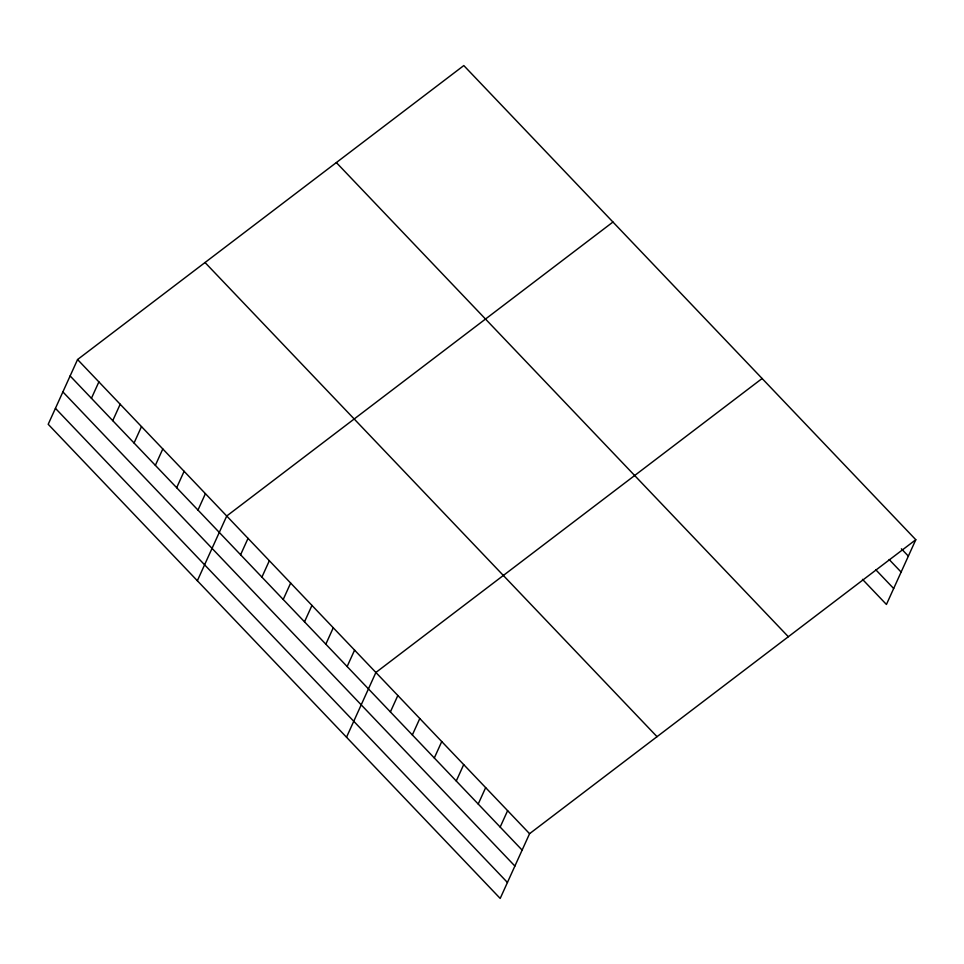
<?xml version="1.0" encoding="UTF-8"?>
<svg xmlns="http://www.w3.org/2000/svg" width="964" height="964" viewBox="0 0 964 964"><rect width="100%" height="100%" fill="white"/><g stroke="black" fill="none" stroke-linecap="round" stroke-linejoin="round"><path stroke-width="1.45" d="M77.566 359.536L48.2 424.281L500.196 898.436L529.573 833.691L915.8 539.72L463.805 65.564L77.566 359.536L529.573 833.691M91.435 398.301L98.882 381.889M112.74 420.653L120.187 404.241M134.056 443.006L141.491 426.594M155.361 465.359L162.808 448.947M176.665 487.712L184.112 471.3M197.982 510.064L205.416 493.652M197.355 580.75L226.733 516.005L612.959 222.033M240.59 554.77L248.037 538.358M261.907 577.123L269.342 560.711M283.211 599.475L290.658 583.063M304.516 621.828L311.962 605.416M325.832 644.181L333.267 627.769M347.136 666.534L354.583 650.122M346.522 737.219L375.888 672.474L762.126 378.503M390.396 711.914L397.843 695.502M412.351 734.954L419.798 718.542M434.306 757.981L441.753 741.569M456.261 781.009L463.708 764.597M478.216 804.036L485.663 787.624M500.171 827.064L507.618 810.664M915.8 539.72L886.434 604.464L862.479 579.34M901.376 548.805L908.353 556.132M889.145 559.518L901.123 572.074M875.698 569.676L893.664 588.51M336.352 162.579L788.347 636.734M205.031 262.521L657.026 736.677M70.131 375.948L522.127 850.103M62.889 391.902L514.884 866.046M55.43 408.326L507.438 882.482"/></g></svg>
